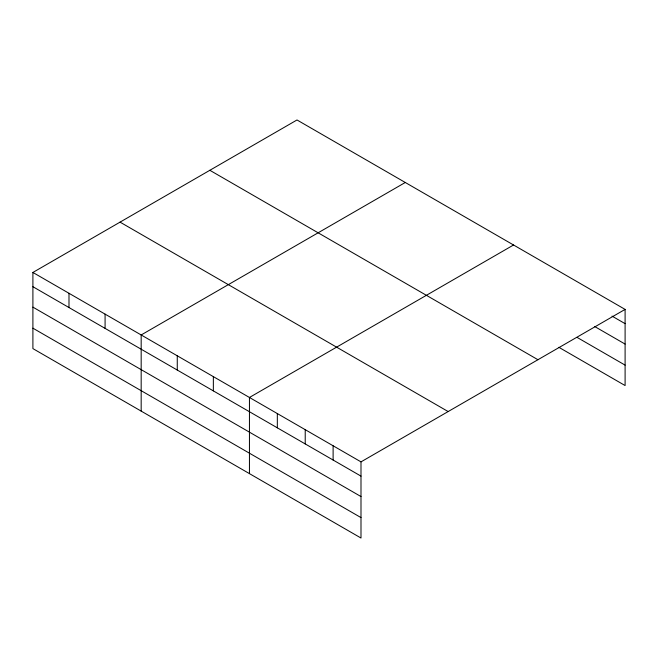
<?xml version="1.0" encoding="UTF-8"?>
<svg xmlns="http://www.w3.org/2000/svg" width="658" height="658" viewBox="0 0 658 658"><rect width="100%" height="100%" fill="white"/><g stroke="black" fill="none" stroke-linecap="round" stroke-linejoin="round"><path stroke-width="0.99" d="M558.864 347.309L625.1 385.547L625.1 309.4L297.005 119.97L32.9 272.453L32.9 348.6L360.995 538.03L360.995 461.875L32.9 272.453M405.27 182.488L141.174 334.963L141.174 411.11M513.544 244.998L249.448 397.473L249.448 473.62M360.995 461.875L625.1 309.4M612.03 316.111L625.1 323.654M594.593 326.467L625.1 344.076M577.165 337.447L625.1 365.124M209.844 170.29L537.948 359.72M120.052 222.133L448.156 411.563M32.9 286.707L360.995 476.129M32.9 307.13L360.995 496.56M32.9 328.178L360.995 517.599M333.113 445.779L333.113 460.032M305.222 429.674L305.222 443.928M277.331 413.578L277.331 427.832M213.356 376.639L213.356 390.893M177.265 355.797L177.265 370.051M105.083 314.129L105.083 328.383M68.991 293.287L68.991 307.541"/></g></svg>
